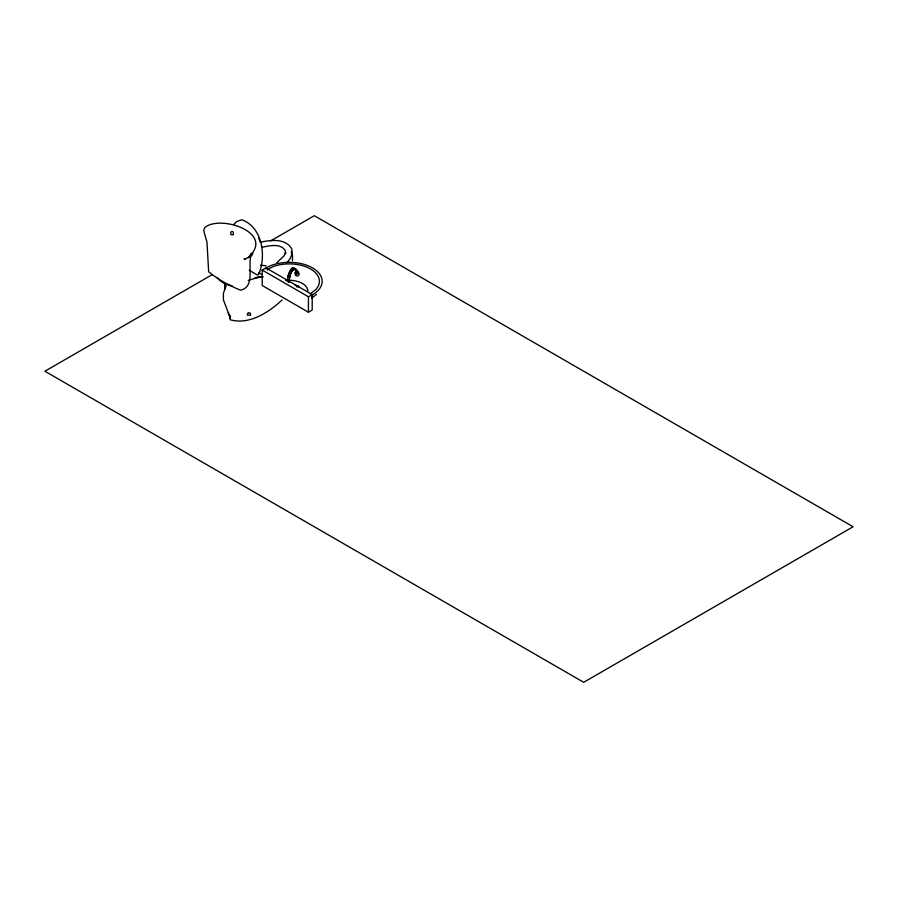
<?xml version="1.0" encoding="UTF-8"?>
<svg xmlns="http://www.w3.org/2000/svg" width="898" height="898" viewBox="0 0 898 898"><rect width="100%" height="100%" fill="white"/><g stroke="black" fill="none" stroke-linecap="round" stroke-linejoin="round"><path stroke-width="1.35" d="M287.596 279.862L287.831 281.298L287.843 277.078M289.055 282.174L287.472 281.265L289.055 282.174L289.178 280.771M229.641 315.782L230.202 319.755C248.825 325.222 268.828 312.515 282.051 299.954M266.044 268.951L265.988 267.896L312.201 294.578L312.201 310.034L308.429 312.212L262.216 285.53L262.216 270.074L265.988 267.896A32.9 18.993 0 0 1 312.526 267.896A32.9 18.993 0 0 1 312.526 294.769L311.864 297.485M289.1 280.793L290.054 275.282M292.456 260.577L292.546 255.84L291.233 251.81M251.575 253.517C246.883 264.293 256.031 287.057 240.484 290.144C229.158 285.586 218.091 279.514 208.65 271.757L206.955 241.91L203.678 230.685L204.744 227.621C219.516 214.667 272.543 231.695 250.587 255.088L252.664 252.944C253.696 257.457 238.834 260.252 245.872 258.736M287.91 277.1L288.112 275.697M289.493 278.021L290.469 274.025M297.126 270.938L297.53 273.205L295.824 272.229L295.723 271.398L297.608 273.183L297.507 272.341M288.191 275.742L288.471 274.373M292.669 267.907C294.555 271.454 292.973 265.471 290.492 270.096M288.887 273.104L288.471 274.384L291.053 269.164M260.151 241.607L258.747 238.284M293.276 269.625C295.06 269.041 292.052 267.2 291.693 268.715M251.384 253.359L248.488 257.546M290.537 274.115L292.041 270.87M289.414 272.049L289.931 271.005M290.997 272.958L293.264 269.456M230.494 315.748L229.663 317.05L230.404 318.386L223.422 299.82L223.377 293.523L225.926 285.687L224.915 289.111L224.927 284.127L225.308 285.093L224.219 283.128M231.673 234.793L230.82 234.546L230.82 232.133L232.099 231.358L233.368 232.133L233.368 234.546L232.515 234.793M292.075 271.005L293.298 269.557M286.743 262.71C290.525 259.163 292.984 254.145 291.76 248.914C285.755 238.082 270.534 239.901 260.274 242.28M316.466 294.387L311.718 298.147M233.716 224.388L236.803 221.492L241.652 219.797C262.295 226.61 266.684 256.379 258.613 274.35L257.445 275.024L249.217 270.264M276.842 262.654L284.172 255.728L285.553 252.327L285.553 253.696L285.396 250.778C280.771 242.954 269.456 245.738 262.149 247.253M293.893 269.007L293.074 269.647L293.904 269.175M294.016 269.299L295.184 268.872M212.366 274.552L44.9 371.233L583.7 682.3L853.1 526.767L314.3 215.7L270.612 240.922M262.216 270.074L308.429 296.755L312.201 294.578M265.988 267.896L267.649 269.108L274.182 266.212A30.15 17.41 0 0 1 310.573 268.985A30.15 17.41 0 0 1 315.366 289.987L310.349 293.758L312.526 294.769M248.263 280.367L260.42 276.786L254.998 277.774L263.148 276.764L258.613 276.752L262.25 276.719M293.455 267.772C290.301 267.739 295.408 270.309 292.703 268.682L293.612 269.288L293.118 268.973M293.029 267.862L293.814 268.075M266.134 265.786L260.442 265.258M232.234 285.923C226.655 284.756 220.538 282.32 217.159 277.471M293.421 267.862L294.174 268.289M295.161 268.76L296.217 269.58M295.565 268.973L294.555 268.423M258.792 272.801L261.195 274.193M296.273 269.4L296.811 270.489M296.587 269.815L297.058 271.061M294.881 268.839L295.341 270.085M228.249 312.83L230.011 316.904M295.173 269.355L295.554 270.747M297.126 271.016L297.26 271.724M295.633 270.635L295.711 271.454M267.649 269.108L267.705 270.118M308.429 296.755L308.429 312.212M296.744 271.297A1.908 1.358 -17.2 0 1 298.506 272.902A1.908 1.358 -17.2 0 1 295.543 273.935A1.908 1.358 -17.2 0 1 295.801 271.623M298.63 273.351A1.908 1.358 -17.2 0 1 298.641 275.316A1.908 1.358 -17.2 0 1 295.992 275.708A1.908 1.358 -17.2 0 1 295.992 273.733M296.666 286.799A2.178 1.257 0 0 1 297.182 286.922M295.027 285.553A3.165 1.83 0 0 1 299.214 287.596M285.631 280.524A18.566 10.72 0 0 1 288.045 280.333M289.257 280.311A18.566 10.72 0 0 1 307.812 291.031M296.666 286.215A3.165 1.83 0 0 1 298.697 286.967M247.601 313.458L247.309 315.075L250.542 315.31L250.452 313.335L248.768 312.672L247.601 313.458"/></g></svg>
